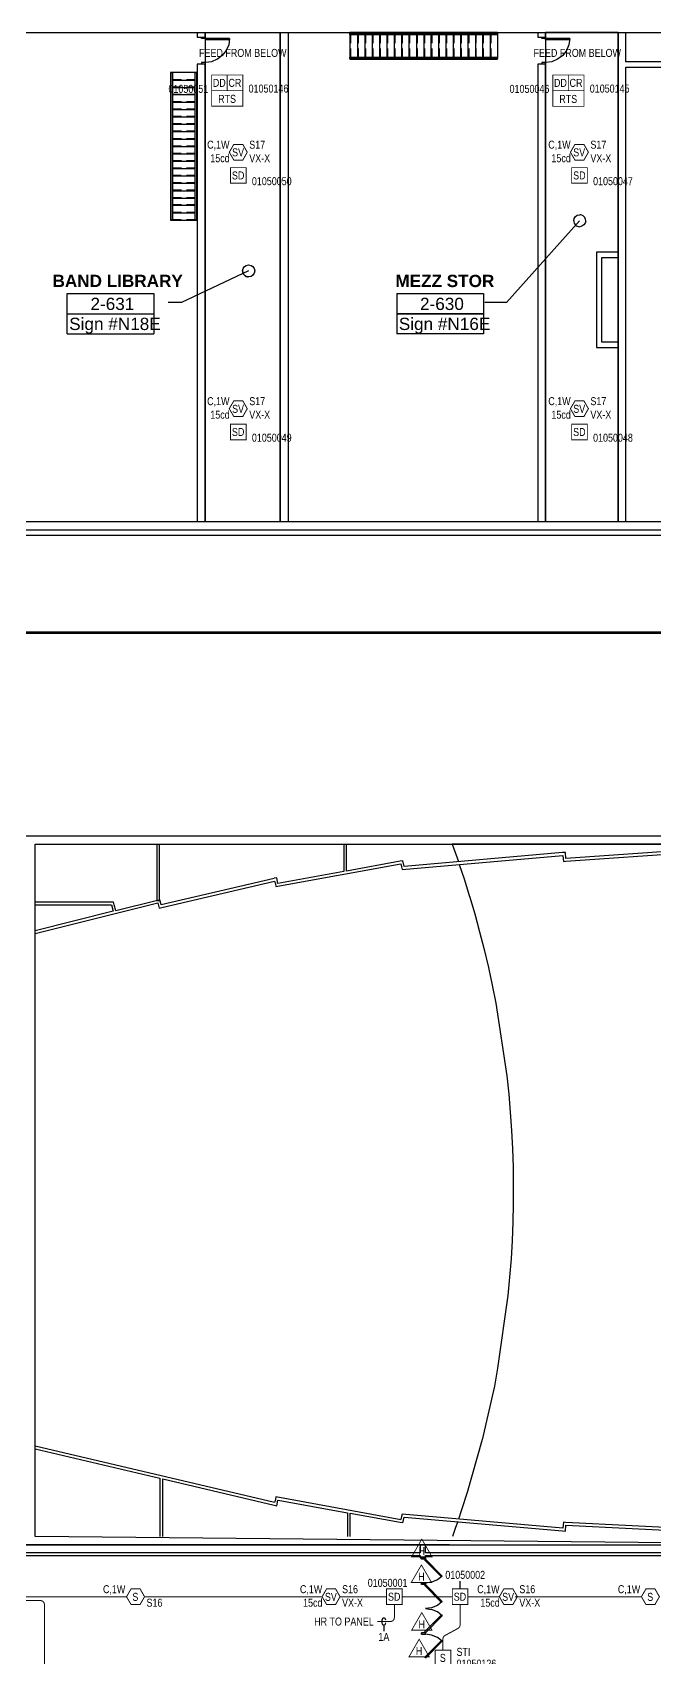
# Model space of a CAD drawing. Header units: inches. Extents: x 9349 to 17082, y 17684 to 25415.
# Drawn here: x 14303 to 15236, y 20846 to 23282 of the extents above; entities that cross this region are included whole.
import ezdxf
from ezdxf.enums import TextEntityAlignment as Align

# ---------------------------------------------------------------- set-up
doc = ezdxf.new("R2010")
doc.units = ezdxf.units.IN
doc.header["$LTSCALE"] = 0.25
doc.header["$MEASUREMENT"] = 0
for name, color, linetype in [('BACKGROUND', 8, 'Continuous'), ('CL-TEXT', 3, 'Continuous'), ('CONDUIT', 6, 'Continuous'), ('DOOR HOLDER', 1, 'Continuous'), ('DUCT DETECTOR', 1, 'Continuous'), ('PULL STATION', 1, 'Continuous'), ('RELAY MODULES', 1, 'Continuous'), ('REMOTE TEST STATION', 1, 'Continuous'), ('SMOKE DETECTOR', 1, 'Continuous'), ('SPEAKER', 1, 'Continuous'), ('SPEAKER STROBE', 1, 'Continuous'), ('WIRE TAG', 3, 'Continuous')]:
    doc.layers.add(name, color=color, linetype=linetype)
doc.styles.add('Arial', font='arial.ttf', dxfattribs={"width": 0.8})
doc.styles.add('ESSCOE_TEXT', font='arial.ttf', dxfattribs={"width": 0.8, "height": 12})
doc.styles.add('PDF Arial', font='arial.ttf')
doc.styles.add('PDF Arial Bold', font='arialbd.ttf')

# ---------------------------------------------------------------- blocks, each defined once
blk = doc.blocks.new('SIGA-278')
at = {"layer": 'PULL STATION', "const_width": 1.3}
blk.add_lwpolyline([(-11.5, -11.7), (-11.5, 11.7), (11.9, 11.7), (11.9, -11.7)], close=True, dxfattribs=at)
at = {"layer": 'PULL STATION', "style": 'Arial', "width": 0.8}
blk.add_text('S', height=12, dxfattribs=at).set_placement((0, 0), align=Align.MIDDLE)
for tag, p in [('ADDRESS', (20.6, 9)), ('ZONE', (20.6, -8.6))]:
    blk.add_attdef(tag, text='', height=12, dxfattribs=at).set_placement(p, align=Align.MIDDLE_LEFT)
blk.add_attdef('SUBSCRIPT', text='', height=12, dxfattribs=at).set_placement((-16.6, -9), align=Align.MIDDLE_RIGHT)
blk = doc.blocks.new('GC-S7')
at = {"layer": 'SPEAKER', "const_width": 1.46}
blk.add_lwpolyline([(13.8, 0.2), (7.1, 11.9), (-6.4, 11.9), (-13.2, 0.2), (-6.4, -11.5), (7.1, -11.5)], close=True, dxfattribs=at)
at = {"layer": 'SPEAKER', "style": 'Arial', "width": 0.8}
blk.add_text('S', height=12, dxfattribs=at).set_placement((0, 0), align=Align.MIDDLE)
for tag, p in [('C', (-15, 11.5)), ('1/2W', (-14.7, -8.8))]:
    blk.add_attdef(tag, text='', height=12, dxfattribs=at).set_placement(p, align=Align.MIDDLE_RIGHT)
blk.add_attdef('Speaker_Circuit', text='', height=12, dxfattribs=at).set_placement((16.8, -8.8), align=Align.MIDDLE_LEFT)
blk = doc.blocks.new('150X-AQN5')
at = {"layer": 'DOOR HOLDER', "const_width": 1.25}
blk.add_lwpolyline([(15.3, -8.8), (0, 17.6), (-15.3, -8.8)], close=True, dxfattribs=at)
at = {"layer": 'DOOR HOLDER', "style": 'Arial', "width": 0.8}
blk.add_text('H', height=12, dxfattribs=at).set_placement((0, 0), align=Align.MIDDLE)
blk.add_attdef('SUBSCRIPT', text='', height=12, dxfattribs=at).set_placement((11.4, 10.5), align=Align.MIDDLE_LEFT)
blk = doc.blocks.new('SIGA-CR')
at = {"layer": 'RELAY MODULES', "const_width": 1.3}
blk.add_lwpolyline([(-11.5, -11.7), (-11.5, 11.7), (11.9, 11.7), (11.9, -11.7)], close=True, dxfattribs=at)
at = {"layer": 'RELAY MODULES', "style": 'Arial', "width": 0.8}
blk.add_text('CR', height=12, dxfattribs=at).set_placement((0, 0), align=Align.MIDDLE)
for tag, p in [('ADDRESS', (20.6, 9)), ('ZONE', (20.6, -8.6))]:
    blk.add_attdef(tag, text='', height=12, dxfattribs=at).set_placement(p, align=Align.MIDDLE_LEFT)
blk.add_attdef('SUBSCRIPT', text='', height=12, dxfattribs=at).set_placement((-16.6, -9), align=Align.MIDDLE_RIGHT)
blk = doc.blocks.new('SIGA-SD')
at = {"layer": 'DUCT DETECTOR', "const_width": 1.3}
blk.add_lwpolyline([(-11.5, -11.7), (-11.5, 11.7), (11.9, 11.7), (11.9, -11.7)], close=True, dxfattribs=at)
at = {"layer": 'DUCT DETECTOR', "style": 'Arial', "width": 0.8}
blk.add_text('DD', height=12, dxfattribs=at).set_placement((0, 0), align=Align.MIDDLE)
for tag, p in [('ADDRESS', (20.6, 9)), ('ZONE', (20.6, -8.6))]:
    blk.add_attdef(tag, text='', height=12, dxfattribs=at).set_placement(p, align=Align.MIDDLE_LEFT)
blk.add_attdef('SUBSCRIPT', text='', height=12, dxfattribs=at).set_placement((-16.6, -9), align=Align.MIDDLE_RIGHT)
blk = doc.blocks.new('SD-TRK')
at = {"layer": 'REMOTE TEST STATION', "const_width": 1.25}
blk.add_lwpolyline([(-23.2, 12.4), (23.6, 12.4), (23.6, -11), (-23.2, -11)], close=True, dxfattribs=at)
at = {"layer": 'REMOTE TEST STATION', "style": 'Arial', "width": 0.8}
blk.add_text('RTS', height=12, dxfattribs=at).set_placement((0, 0), align=Align.MIDDLE)
blk.add_attdef('DD_NUMBER', text='', height=12, dxfattribs=at).set_placement((29.5, 10.2), align=Align.MIDDLE_LEFT)
blk = doc.blocks.new('WIRE TAG BOTTOM')
at = {"layer": 'WIRE TAG', "color": 6}
blk.add_line((0, -5.8), (0, -14.6), dxfattribs=at)
at = {"layer": 'WIRE TAG', "color": 6, "extrusion": (0, 0, -1)}
blk.add_ellipse((0, 0), major_axis=(0, 5.77), ratio=0.473684, start_param=1.941658, end_param=7.429375, dxfattribs=at)
at = {"layer": 'WIRE TAG', "style": 'Arial', "width": 0.8}
blk.add_attdef('WIRE#', text='', height=12, dxfattribs=at).set_placement((0, -23), align=Align.MIDDLE_CENTER)
blk = doc.blocks.new('GC-S7VM')
at = {"layer": 'SPEAKER STROBE', "const_width": 1.46}
blk.add_lwpolyline([(13.8, 0.2), (7.1, 11.9), (-6.4, 11.9), (-13.2, 0.2), (-6.4, -11.5), (7.1, -11.5)], close=True, dxfattribs=at)
at = {"layer": 'SPEAKER STROBE', "style": 'Arial', "width": 0.8}
blk.add_text('SV', height=12, dxfattribs=at).set_placement((0, 0), align=Align.MIDDLE)
for tag, p in [('C', (-12.9, 11.5)), ('CANDELA', (-12.6, -8.8)), ('1/2W', (-12.6, -29.2))]:
    blk.add_attdef(tag, text='', height=12, dxfattribs=at).set_placement(p, align=Align.MIDDLE_RIGHT)
for tag, p in [('Speaker_Circuit', (16.8, 11.5)), ('Visual_Circuit', (16.8, -8.8))]:
    blk.add_attdef(tag, text='', height=12, dxfattribs=at).set_placement(p, align=Align.MIDDLE_LEFT)
blk = doc.blocks.new('SIGA-PD')
at = {"layer": 'SMOKE DETECTOR', "const_width": 1.3}
blk.add_lwpolyline([(-11.5, -11.7), (-11.5, 11.7), (11.9, 11.7), (11.9, -11.7)], close=True, dxfattribs=at)
at = {"layer": 'SMOKE DETECTOR', "style": 'Arial', "width": 0.8}
blk.add_text('SD', height=12, dxfattribs=at).set_placement((0, 0), align=Align.MIDDLE)
for tag, p in [('ADDRESS', (20.6, 9)), ('ZONE', (20.6, -8.6))]:
    blk.add_attdef(tag, text='', height=12, dxfattribs=at).set_placement(p, align=Align.MIDDLE_LEFT)
blk.add_attdef('SUBSCRIPT', text='', height=12, dxfattribs=at).set_placement((-16.6, -9), align=Align.MIDDLE_RIGHT)

msp = doc.modelspace()

# ---------------------------------------------------------------- linework, layer by layer
at = {"lineweight": 0, "const_width": 4}
msp.add_lwpolyline([(14072.9, 22382.2), (17079.8, 22382.2)], dxfattribs=at)
at = {"layer": 'BACKGROUND', "ltscale": 2.668435}
msp.add_lwpolyline([(13570.9, 23282.2), (16431, 23282.2)], dxfattribs=at)
at = {"layer": 'BACKGROUND'}
for points in [[(14549.6, 23282.2), (14549.6, 23275.1)], [(14549.6, 23275.1), (14561.8, 23275.1), (14561.8, 23273.2)], [(14556.1, 23273.2), (14556.1, 23275.1)], [(14597.9, 23271.5), (14597.9, 23273.2), (14561.8, 23273.2), (14556.1, 23273.2)], [(14561.8, 23275.1), (14561.8, 23282.2), (14674.3, 23282.2), (14674.3, 22548.7), (14674.3, 23282.2)], [(14561.8, 23282.2), (14561.8, 22548.7)], [(14561.8, 23273.2), (14561.8, 23271.5)], [(14561.9, 23271.6), (14597.9, 23271.6)], [(14597.9, 23273.2), (14596.9, 23263.8)], [(14686.6, 22548.7), (14686.6, 23282.2)], [(14999.9, 23280.2), (14999.9, 23282.2), (14778.8, 23282.2), (14778.8, 23280.2)], [(14778.8, 23279.3), (14778.8, 23281.2), (15000, 23281.2), (15000, 23279.3)], [(14778.8, 23280.2), (14778.8, 23244.2)], [(14778.8, 23279.3), (15000, 23279.3)], [(14779.8, 23279.3), (14779.8, 23266.1)], [(14790.1, 23279.3), (14790.1, 23245.2)], [(14791, 23279.3), (14791, 23266.1)], [(14801, 23279.3), (14801, 23245.2)], [(14802, 23279.3), (14802, 23266.1)], [(14811.9, 23279.3), (14811.9, 23245.2)], [(14812.9, 23279.3), (14812.9, 23266.1)], [(14823.2, 23279.3), (14823.2, 23245.2)], [(14824.1, 23279.3), (14824.1, 23266.1)], [(14834.1, 23279.3), (14834.1, 23245.2)], [(14835.1, 23279.3), (14835.1, 23266.1)], [(14845, 23279.3), (14845, 23245.2)], [(14846.3, 23279.3), (14846.3, 23266.1)], [(14856.3, 23279.3), (14856.3, 23245.2)], [(14857.3, 23279.3), (14857.3, 23266.1)], [(14867.2, 23279.3), (14867.2, 23245.2)], [(14868.2, 23279.3), (14868.2, 23266.1)], [(14878.5, 23279.3), (14878.5, 23245.2)], [(14879.4, 23279.3), (14879.4, 23266.1)], [(14889.4, 23279.3), (14889.4, 23245.2)], [(14890.4, 23279.3), (14890.4, 23266.1)], [(14900.3, 23279.3), (14900.3, 23245.2)], [(14901.6, 23279.3), (14901.6, 23266.1)], [(14911.6, 23279.3), (14911.6, 23245.2)], [(14912.5, 23279.3), (14912.5, 23266.1)], [(14922.5, 23279.3), (14922.5, 23245.2)], [(14923.5, 23279.3), (14923.5, 23266.1)], [(14933.8, 23279.3), (14933.8, 23245.2)], [(14934.7, 23279.3), (14934.7, 23266.1)], [(14944.7, 23279.3), (14944.7, 23245.2)], [(14945.7, 23279.3), (14945.7, 23266.1)], [(14955.6, 23279.3), (14955.6, 23245.2)], [(14956.9, 23279.3), (14956.9, 23266.1)], [(14966.9, 23279.3), (14966.9, 23245.2)], [(14967.8, 23279.3), (14967.8, 23266.1)], [(14977.8, 23279.3), (14977.8, 23245.2)], [(14978.8, 23279.3), (14978.8, 23266.1)], [(14989, 23279.3), (14989, 23245.2)], [(14990, 23279.3), (14990, 23266.1)], [(15000, 23280.2), (15000, 23244.2)], [(15060.4, 23282.2), (15060.4, 23275.1)], [(15060.4, 23275.1), (15072.3, 23275.1), (15072.3, 23273.2)], [(15066.5, 23273.2), (15066.5, 23275.1)], [(15072.3, 23271.5), (15072.3, 23273.2), (15066.5, 23273.2)], [(15072.3, 23275.1), (15072.3, 23282.2), (15072.3, 22548.7)], [(15180.9, 23282.2), (15072.3, 23282.2)], [(15072.3, 23271.6), (15108.6, 23271.6), (15108.6, 23273.2), (15072.3, 23273.2)], [(15108.6, 23273.2), (15107.3, 23263.9)], [(15192.8, 23230.1), (15518.4, 23230.1), (15518.4, 23238.2), (15518.4, 23282.2)], [(15510.4, 23282.2), (15510.4, 23238.1), (15192.8, 23238.1)], [(15192.8, 23238.1), (15192.8, 23282.2)], [(14579.8, 23242), (14571.2, 23238.1)], [(14587.3, 23247.8), (14579.9, 23242)], [(14593, 23255.2), (14587.3, 23247.8)], [(14596.9, 23263.8), (14593, 23255.2)], [(14778.8, 23243), (14778.8, 23245.2), (15000, 23245.2), (15000, 23243)], [(14778.8, 23244.2), (14778.8, 23242)], [(14778.8, 23243), (15000, 23243)], [(14778.8, 23242), (15000, 23242)], [(14779.8, 23258.4), (14779.8, 23245.2)], [(14791, 23258.4), (14791, 23245.2)], [(14802, 23258.4), (14802, 23245.2)], [(14812.9, 23258.4), (14812.9, 23245.2)], [(14824.1, 23258.4), (14824.1, 23245.2)], [(14835.1, 23258.4), (14835.1, 23245.2)], [(14846.3, 23258.4), (14846.3, 23245.2)], [(14857.2, 23258.4), (14857.2, 23245.2)], [(14868.2, 23258.4), (14868.2, 23245.2)], [(14879.4, 23258.4), (14879.4, 23245.2)], [(14890.4, 23258.4), (14890.4, 23245.2)], [(14901.6, 23258.4), (14901.6, 23245.2)], [(14912.5, 23258.4), (14912.5, 23245.2)], [(14923.5, 23258.4), (14923.5, 23245.2)], [(14934.7, 23258.4), (14934.7, 23245.2)], [(14945.6, 23258.4), (14945.6, 23245.2)], [(14956.9, 23258.4), (14956.9, 23245.2)], [(14967.8, 23258.4), (14967.8, 23245.2)], [(14978.7, 23258.4), (14978.7, 23245.2)], [(14990, 23258.4), (14990, 23245.2)], [(15000, 23242), (15000, 23244.2)], [(15090.3, 23242), (15081.6, 23238.2)], [(15098, 23247.8), (15090.3, 23242)], [(15103.8, 23255.2), (15098, 23247.8)], [(15107.3, 23263.9), (15103.8, 23255.2)], [(14549.7, 23000.9), (14549.7, 23222.1), (14547.7, 23222.1), (14511.7, 23222.1), (14509.5, 23222.1), (14509.5, 23000.9)], [(14510.4, 23000.9), (14510.4, 23222.1), (14512.7, 23222.1), (14512.7, 23000.9)], [(14546.8, 23000.9), (14546.8, 23222.1), (14548.7, 23222.1), (14548.7, 23000.9)], [(14561.8, 22548.7), (14561.8, 23234.9), (14549.6, 23234.9), (14549.6, 22548.7)], [(14561.9, 23234.9), (14561.9, 23237.2), (14556, 23237.2), (14556, 23234.9)], [(14571.2, 23238.2), (14561.9, 23237.2)], [(15072.3, 22548.6), (15072.3, 23234.9), (15060.4, 23234.9)], [(15060.4, 23234.9), (15060.4, 22548.6)], [(15066.5, 23237.2), (15066.5, 23234.9)], [(15072.3, 23234.9), (15072.3, 23237.2), (15066.5, 23237.2)], [(15081.6, 23238.1), (15072.3, 23237.2)], [(15192.8, 22548.7), (15192.8, 23230.1)], [(14512.7, 23211.8), (14525.9, 23211.8)], [(14512.7, 23210.8), (14546.7, 23210.8)], [(14512.7, 23200.9), (14525.8, 23200.9)], [(14512.7, 23199.9), (14546.8, 23199.9)], [(14533.6, 23211.8), (14546.8, 23211.8)], [(14533.6, 23200.9), (14546.7, 23200.9)], [(14512.7, 23189.9), (14525.8, 23189.9)], [(14512.7, 23189), (14546.7, 23189)], [(14512.7, 23178.7), (14525.9, 23178.7)], [(14512.7, 23177.7), (14546.7, 23177.7)], [(14512.7, 23167.7), (14525.9, 23167.7)], [(14533.5, 23189.9), (14546.7, 23189.9)], [(14533.6, 23178.7), (14546.8, 23178.7)], [(14533.6, 23167.7), (14546.8, 23167.7)], [(14512.7, 23166.8), (14546.8, 23166.8)], [(14512.7, 23156.8), (14525.9, 23156.8)], [(14512.7, 23155.5), (14546.7, 23155.5)], [(14512.7, 23145.6), (14525.9, 23145.6)], [(14512.7, 23144.6), (14546.7, 23144.6)], [(14533.6, 23156.8), (14546.8, 23156.8)], [(14533.6, 23145.6), (14546.7, 23145.6)], [(14512.7, 23134.6), (14525.9, 23134.6)], [(14512.7, 23133.7), (14546.8, 23133.7)], [(14512.7, 23123.4), (14525.9, 23123.4)], [(14512.7, 23122.4), (14546.7, 23122.4)], [(14533.5, 23134.6), (14546.7, 23134.6)], [(14533.6, 23123.4), (14546.8, 23123.4)], [(14512.7, 23112.5), (14525.9, 23112.5)], [(14512.7, 23111.5), (14546.8, 23111.5)], [(14512.7, 23101.5), (14525.8, 23101.5)], [(14512.7, 23100.3), (14546.8, 23100.3)], [(14533.6, 23112.5), (14546.8, 23112.5)], [(14533.6, 23101.5), (14546.7, 23101.5)], [(14512.7, 23090.3), (14525.9, 23090.3)], [(14512.7, 23089.3), (14546.8, 23089.3)], [(14512.7, 23079.4), (14525.9, 23079.4)], [(14512.7, 23078.4), (14546.8, 23078.4)], [(14533.6, 23090.3), (14546.8, 23090.3)], [(14533.6, 23079.4), (14546.7, 23079.4)], [(14512.7, 23068.1), (14525.8, 23068.1)], [(14512.7, 23067.1), (14546.8, 23067.1)], [(14512.7, 23057.2), (14525.9, 23057.2)], [(14512.7, 23056.2), (14546.7, 23056.2)], [(14512.7, 23046.2), (14525.9, 23046.2)], [(14533.5, 23068.1), (14546.7, 23068.1)], [(14533.6, 23057.2), (14546.8, 23057.2)], [(14533.6, 23046.2), (14546.8, 23046.2)], [(14512.6, 23023.1), (14546.7, 23023.1)], [(14512.7, 23045), (14546.8, 23045)], [(14512.7, 23035), (14525.9, 23035)], [(14512.7, 23034), (14546.8, 23034)], [(14512.7, 23024.1), (14525.9, 23024.1)], [(14533.6, 23035), (14546.7, 23035)], [(14533.6, 23024.1), (14546.8, 23024.1)], [(14509.5, 23000.9), (14511.7, 23000.9), (14547.7, 23000.9), (14549.7, 23000.9)], [(14512.7, 23000.9), (14510.4, 23000.9)], [(14512.6, 23001.9), (14525.8, 23001.9)], [(14512.7, 23012.8), (14525.9, 23012.8)], [(14512.7, 23011.9), (14546.8, 23011.9)], [(14533.6, 23012.8), (14546.7, 23012.8)], [(14533.6, 23001.9), (14546.7, 23001.9)], [(14548.7, 23000.9), (14546.7, 23000.9)], [(15123.1, 23000), (15013.8, 22877.5)], [(15180.9, 22952.7), (15148.8, 22952.7)], [(15148.8, 22952.7), (15148.8, 22944.7), (15148.8, 22810)], [(14626.8, 22924.7), (14526.2, 22877.5)], [(15156.8, 22944.7), (15180.9, 22944.7)], [(15156.8, 22818), (15156.8, 22944.7)], [(14354.5, 22860.5), (14354.5, 22890.7), (14484.7, 22890.7), (14484.7, 22860.5)], [(14526.2, 22877.5), (14506.3, 22877.5)], [(14848.9, 22890.7), (14979.1, 22890.7), (14979.1, 22860.5), (14848.9, 22860.5), (14979.1, 22860.5), (14979.1, 22830.2), (14848.9, 22830.2)], [(14848.9, 22890.7), (14848.9, 22860.5), (14848.9, 22830.3)], [(15013.8, 22877.5), (14981.3, 22877.5)], [(14354.5, 22830.2), (14354.5, 22860.5), (14484.7, 22860.5), (14484.7, 22830.2)], [(14354.5, 22860.5), (14484.7, 22860.5)], [(14354.5, 22830.2), (14484.7, 22830.2)], [(15148.8, 22810), (15156.8, 22810)], [(15180.9, 22818), (15156.8, 22818)], [(15156.8, 22810), (15180.9, 22810)], [(14051.4, 22536.8), (15727.4, 22536.8), (15727.4, 22205.1), (15727.4, 22203.1), (15718.1, 22201.9)], [(14039.2, 22528.7), (15723.5, 22528.7), (15723.5, 22077.5), (14306.6, 22077.5)], [(14306.6, 22077.5), (13942.8, 22077.5), (13942.8, 22128.6), (13942.8, 22259.4)], [(14488.9, 21981), (14493.1, 21981), (14493.1, 22065.2)], [(14488.9, 22065.2), (14488.9, 21981)], [(14769.8, 22065.2), (14769.8, 22024.4), (14670.8, 22006.4)], [(14773.7, 22025), (14773.7, 22065.3)], [(14856.9, 22027.6), (15098, 22048.5)], [(15097.7, 22052.7), (14860.1, 22031.8)], [(14932.2, 22065.3), (14941.5, 22039.5), (14941.5, 22038.9)], [(15101.9, 22053), (15097.7, 22052.7)], [(15098, 22048.5), (15099, 22039.5)], [(15102.5, 22044), (15101.9, 22053)], [(15289.6, 22056.9), (15102.5, 22044)], [(15102.8, 22039.9), (15290.2, 22053), (15289.6, 22056.9)], [(14667.6, 22001.9), (14855, 22035.7)], [(14854, 22039.8), (14773.7, 22025.1)], [(14858.2, 22040.5), (14854.1, 22039.9)], [(14855, 22035.7), (14856, 22031.5)], [(14856, 22031.5), (14856.9, 22027.6)], [(14860.1, 22031.8), (14858.2, 22040.5)], [(14942.7, 22035), (14950.1, 22013.5)], [(15098.9, 22039.5), (15102.8, 22039.8)], [(14665, 22014.1), (14495.6, 21974.3)], [(14496.6, 21970.4), (14665.7, 22010)], [(14668.9, 22015.1), (14665, 22014.2)], [(14665.7, 22009.9), (14667, 22005.8)], [(14667, 22005.8), (14667.6, 22002)], [(14670.8, 22006.4), (14668.9, 22015.1)], [(14950.2, 22013.5), (14958.2, 21987.1)], [(14424.3, 21978.4), (14306.6, 21978.4)], [(14306.6, 21931.2), (14490.8, 21977.2)], [(14421.1, 21974.3), (14423.6, 21964.7), (14306.6, 21935.4)], [(14306.6, 21974.3), (14421.1, 21974.3)], [(14425.3, 21974.3), (14424.3, 21978.5)], [(14427.5, 21965.6), (14425.3, 21974.3)], [(14489.9, 21981), (14427.5, 21965.6)], [(14493.7, 21982), (14489.9, 21981)], [(14490.8, 21977.2), (14492.7, 21969.5)], [(14495.6, 21974.3), (14493.7, 21982)], [(14958.2, 21987.2), (14965.9, 21960.8)], [(14492.8, 21969.5), (14496.6, 21970.4)], [(14965.9, 21960.8), (14973.3, 21934.1)], [(14973.3, 21934.1), (14980.1, 21907.4)], [(14980, 21907.4), (14986.4, 21880.7)], [(14986.5, 21880.7), (14992.3, 21854.1)], [(14992.2, 21854.1), (14997.7, 21827.1)], [(15014.1, 21718.1), (15017, 21690.8)], [(15017, 21690.8), (15019.2, 21663.4)], [(15019.3, 21663.5), (15021.2, 21636.1)], [(15021.2, 21636.1), (15022.5, 21608.5)], [(15022.5, 21608.5), (15023.4, 21581.2)], [(15023.4, 21581.2), (15023.7, 21553.5), (15023.7, 21526.2), (15023.1, 21498.6)], [(15023.1, 21498.6), (15022.2, 21471.2)], [(15022.1, 21471.2), (15020.5, 21443.6)], [(15020.6, 21443.6), (15018.3, 21416.3)], [(15018.3, 21416.3), (15015.7, 21389)], [(15000.3, 21280), (14995.5, 21253)], [(14665.7, 21078.5), (14306.7, 21163)], [(14306.7, 21158.8), (14493.7, 21114.8), (14493.7, 21027.4)], [(14497.9, 21027.4), (14497.9, 21113.8)], [(14497.9, 21113.8), (14665, 21074.6)], [(14665, 21074.6), (14668.9, 21073.6)], [(14667, 21082.6), (14665.7, 21078.4)], [(14667.6, 21086.8), (14667, 21082.7)], [(14855, 21052.7), (14667.6, 21086.8)], [(14668.9, 21073.6), (14670.8, 21082)], [(14670.9, 21082), (14775, 21063), (14775, 21027.4)], [(14954.6, 21093.2), (14946.3, 21067.2)], [(14779.1, 21027.4), (14779.1, 21062.4)], [(14779.2, 21062.4), (14854, 21048.9)], [(14854.1, 21048.9), (14858.2, 21048.3)], [(14856, 21057.3), (14855, 21052.8)], [(14856.9, 21061.1), (14856, 21057.2)], [(15098, 21039.9), (14856.9, 21061.1)], [(14858.2, 21048.2), (14860.1, 21056.6)], [(14860.1, 21056.6), (15097.7, 21036)], [(14940.5, 21049.8), (14937.3, 21041.2)], [(14946.3, 21067.2), (14941.8, 21053.7)], [(15099, 21048.9), (15098, 21039.9)], [(15102.8, 21048.6), (15098.9, 21048.9)], [(15102.5, 21044.7), (15301.8, 21034.4), (15301.8, 21038.3), (15102.8, 21048.6)], [(14937.3, 21041.2), (14932.5, 21027.4)], [(15097.7, 21036), (15101.9, 21035.7)], [(15101.9, 21035.7), (15102.5, 21044.7)], [(14883.9, 21015.1), (14883.9, 21003.2), (13937.9, 21003.2)], [(13938, 21003.2), (13938, 21015.1), (13939.9, 21015.1), (14298.6, 21015.1), (14306.6, 21015.1)], [(14892, 21003.2), (14892, 21015.1)], [(15478.3, 21015.1), (15478.3, 21003.2), (14892, 21003.2)], [(14892, 20999.1), (15482.4, 20999.1), (15482.4, 21003.3), (15482.4, 21015.1)], [(13937.9, 20999.1), (14883.9, 20999.1), (14883.9, 20995.5)], [(14883.9, 20995.5), (14892, 20995.5), (14892, 20999.1)], [(14886.2, 20993.6), (14886.2, 20995.5)], [(14892, 20995.5), (14892, 20993.6), (14886.2, 20993.6)], [(14892, 20993.6), (14890.7, 20992.3)], [(14890.7, 20992.3), (14916.1, 20966.9)], [(14916.1, 20966.9), (14917.3, 20968.2), (14892, 20993.6)], [(14886.2, 20957.6), (14892, 20957.6), (14892, 20955.4), (14886.2, 20955.4)], [(14892, 20957.6), (14892, 20955.4), (14890.7, 20954.4)], [(14890.7, 20954.4), (14916.1, 20928.7)], [(14901.3, 20958.9), (14892, 20957.6)], [(14916.1, 20928.7), (14917.3, 20929.9), (14892, 20955.4)], [(14910, 20962.4), (14901.3, 20958.9)], [(14917.3, 20968.2), (14909.9, 20962.4)], [(14917.3, 20929.9), (14909.9, 20924.2)], [(14890.7, 20884.3), (14916.1, 20910.1)], [(14901.3, 20920.7), (14892, 20919.4), (14901.3, 20918.1)], [(14916.1, 20910), (14917.3, 20908.7), (14892, 20883)], [(14910, 20924.2), (14901.3, 20920.6)], [(14910, 20914.5), (14901.3, 20918)], [(14917.3, 20908.7), (14909.9, 20914.5)], [(14886.2, 20881.1), (14892, 20881.1), (14892, 20883.1), (14886.2, 20883.1)], [(14892, 20881.1), (14892, 20883.1), (14890.7, 20884.3)], [(14901.3, 20879.8), (14892, 20881.1)], [(14910, 20876.3), (14901.3, 20879.8)], [(14890.7, 20846.1), (14916.1, 20871.8)], [(14916.1, 20871.8), (14917.3, 20870.5), (14892, 20845.1)], [(14917.3, 20870.5), (14909.9, 20876.3)]]:
    msp.add_lwpolyline(points, dxfattribs=at)
at = {"layer": 'BACKGROUND', "ltscale": 1.708288}
msp.add_lwpolyline([(15180.9, 23282.2), (15180.9, 22548.7)], close=True, dxfattribs=at)
at = {"layer": 'BACKGROUND'}
msp.add_lwpolyline([(14617.8, 22924.8, 0.414816), (14626.8, 22915.7, -0.414816)], format="xyb", close=True, dxfattribs=at)
at = {"layer": 'BACKGROUND', "ltscale": 2.583266}
msp.add_lwpolyline([(15727.4, 22548.7), (14051.4, 22548.7)], dxfattribs=at)
at = {"layer": 'BACKGROUND', "ltscale": 3.338261}
msp.add_lwpolyline([(14306.6, 22065.2), (15711.3, 22065.3)], dxfattribs=at)
at = {"layer": 'BACKGROUND', "ltscale": 3.983333}
msp.add_lwpolyline([(14306.6, 21027.4), (14306.6, 22065.2)], dxfattribs=at)
at = {"layer": 'BACKGROUND', "ltscale": 2.51668}
msp.add_lwpolyline([(15563.8, 22065.3), (14932.1, 22065.2)], dxfattribs=at)
at = {"layer": 'BACKGROUND', "ltscale": 0.143211}
msp.add_lwpolyline([(14997.7, 21827.1), (15014.1, 21718.1)], dxfattribs=at)
at = {"layer": 'BACKGROUND', "ltscale": 0.143723}
msp.add_lwpolyline([(15015.7, 21389), (15000.3, 21280)], dxfattribs=at)
at = {"layer": 'BACKGROUND', "ltscale": 0.143172}
msp.add_lwpolyline([(14995.5, 21253), (14977.1, 21172.6)], dxfattribs=at)
at = {"layer": 'BACKGROUND', "ltscale": 0.14298}
msp.add_lwpolyline([(14977.2, 21172.7), (14954.6, 21093.2)], dxfattribs=at)
at = {"layer": 'BACKGROUND', "ltscale": 3.624993}
msp.add_lwpolyline([(15563.1, 21015.1), (14306.7, 21027.4)], dxfattribs=at)
at = {"layer": 'BACKGROUND', "ltscale": 4.894913}
msp.add_lwpolyline([(14928, 21015.2), (13565.1, 21015.1)], dxfattribs=at)
at = {"layer": 'BACKGROUND', "ltscale": 3.040035}
msp.add_lwpolyline([(14306.6, 21015.1), (15487, 21015.2)], dxfattribs=at)
at = {"layer": 'BACKGROUND'}
for points in [[(14886.2, 20955.3), (14886.2, 20957.6)], [(14886.2, 20883), (14886.2, 20881.1)]]:
    msp.add_lwpolyline(points, close=True, dxfattribs=at)
for centre, radius, start, end in [((15123.4, 22999.9), 8.96, 179.8895, 270.1105), ((15123.4, 23000), 8.99, 359.9044, 90.0956)]:
    msp.add_arc(centre, radius, start, end, dxfattribs=at)
for points in [[(15114.4, 23000), (15114.4, 23005.1), (15118.3, 23009), (15123.4, 23009)], [(15114.4, 23000), (15114.4, 23005.1), (15118.3, 23009), (15123.4, 23009)], [(15132.4, 23000), (15132.4, 22995.1), (15128.2, 22991), (15123.4, 22991)], [(15132.4, 23000), (15132.4, 22995.1), (15128.2, 22991), (15123.4, 22991)], [(14617.8, 22924.8), (14617.8, 22929.9), (14621.7, 22933.8), (14626.8, 22933.8)], [(14617.8, 22924.8), (14617.8, 22929.9), (14621.7, 22933.8), (14626.8, 22933.8)], [(14626.8, 22933.8), (14631.9, 22933.8), (14636.1, 22929.9), (14636.1, 22924.8)], [(14626.8, 22933.8), (14631.9, 22933.8), (14636.1, 22929.9), (14636.1, 22924.8)], [(14636.1, 22924.8), (14636.1, 22919.9), (14631.9, 22915.7), (14626.8, 22915.7)], [(14636.1, 22924.8), (14636.1, 22919.9), (14631.9, 22915.7), (14626.8, 22915.7)]]:
    msp.add_open_spline(points, degree=3, dxfattribs=at)
at = {"layer": 'CONDUIT', "lineweight": 0, "const_width": 1.5}
for points in [[(14320.5, 20678.2), (14320.5, 20925.4, 0.414214), (14314.5, 20931.4), (14197.8, 20931.4)], [(14845.4, 20925.5), (14845.4, 20906, -0.414214), (14839.4, 20900), (14820, 20900)], [(14918.3, 20857.1), (14918.3, 20873.9, -0.274724), (14921.4, 20879.1), (14940.9, 20889.7, 0.274724), (14944, 20895), (14944, 20925.5)]]:
    msp.add_lwpolyline(points, format="xyb", dxfattribs=at)
for points in [[(14201.1, 20937.2), (14443.8, 20937.2)], [(14470.8, 20937.2), (14737, 20937.2)], [(14764, 20937.2), (14833.7, 20937.2)], [(14857.1, 20937.2), (14932.3, 20937.2)], [(14955.7, 20937.2), (15002.9, 20937.2)], [(15026.5, 20937.2), (15216, 20937.2)]]:
    msp.add_lwpolyline(points, dxfattribs=at)
at = {"layer": 'SMOKE DETECTOR'}
msp.add_line((14944, 20948.9), (14944, 20960.5), dxfattribs=at)

# ---------------------------------------------------------------- block references
at = {"layer": 'DOOR HOLDER'}
for p in [(14886.6, 21005.8), (14886, 20967.2), (14886.6, 20895.8), (14882.6, 20855.8)]:
    msp.add_blockref('150X-AQN5', p, dxfattribs=at)
at = {"layer": 'DUCT DETECTOR'}
for p, values in [((14582.8, 23206.7), {'SUBSCRIPT': '01050051'}), ((15094.5, 23206.7), {'SUBSCRIPT': '01050046'})]:
    msp.add_blockref('SIGA-SD', p, dxfattribs=at).add_auto_attribs(values)
at = {"layer": 'PULL STATION'}
msp.add_blockref('SIGA-278', (14918.1, 20845.5), dxfattribs=at).add_auto_attribs({'ADDRESS': 'STI', 'ZONE': '01050126'})
at = {"layer": 'RELAY MODULES'}
for p, values in [((14606.2, 23206.7), {'ZONE': '01050146'}), ((15117.9, 23206.7), {'ZONE': '01050145'})]:
    msp.add_blockref('SIGA-CR', p, dxfattribs=at).add_auto_attribs(values)
at = {"layer": 'REMOTE TEST STATION'}
for p in [(14594.5, 23182.7), (15106.2, 23182.6)]:
    msp.add_blockref('SD-TRK', p, dxfattribs=at)
at = {"layer": 'SMOKE DETECTOR'}
for p, values in [((14611.1, 23067.9), {'ZONE': '01050050'}), ((15122.9, 23067.9), {'ZONE': '01050047'}), ((14611.1, 22683.3), {'ZONE': '01050049'}), ((15122.9, 22683.3), {'ZONE': '01050048'})]:
    msp.add_blockref('SIGA-PD', p, dxfattribs=at).add_auto_attribs(values)
ref = msp.add_blockref('SIGA-PD', (14943.8, 20937.2), dxfattribs=at)
ref.add_attrib('SUBSCRIPT', '01050002', dxfattribs={"height": 12, "style": 'Arial', "width": 0.8}).set_placement((14981.5, 20970), align=Align.MIDDLE_RIGHT)
ref = msp.add_blockref('SIGA-PD', (14845.2, 20937.2), dxfattribs=at)
ref.add_attrib('ZONE', '01050001', dxfattribs={"height": 12, "style": 'Arial', "width": 0.8}).set_placement((14805.5, 20958), align=Align.MIDDLE_LEFT)
at = {"layer": 'SPEAKER'}
for p in [(14456.9, 20937), (15229.2, 20937)]:
    msp.add_blockref('GC-S7', p, dxfattribs=at).add_auto_attribs({'C': 'C,1W', 'Speaker_Circuit': 'S16'})
at = {"layer": 'SPEAKER STROBE'}
for p, values in [((14611, 23102.5), {'C': 'C,1W', 'Speaker_Circuit': 'S17', 'Visual_Circuit': 'VX-X', 'CANDELA': '15cd'}), ((15122.7, 23102.5), {'C': 'C,1W', 'Speaker_Circuit': 'S17', 'Visual_Circuit': 'VX-X', 'CANDELA': '15cd'}), ((14611, 22718), {'C': 'C,1W', 'Speaker_Circuit': 'S17', 'Visual_Circuit': 'VX-X', 'CANDELA': '15cd'}), ((15122.7, 22718), {'C': 'C,1W', 'Speaker_Circuit': 'S17', 'Visual_Circuit': 'VX-X', 'CANDELA': '15cd'}), ((14750.2, 20937), {'C': 'C,1W', 'Speaker_Circuit': 'S16', 'Visual_Circuit': 'VX-X', 'CANDELA': '15cd'}), ((15016.1, 20937), {'C': 'C,1W', 'Speaker_Circuit': 'S16', 'Visual_Circuit': 'VX-X', 'CANDELA': '15cd'})]:
    msp.add_blockref('GC-S7VM', p, dxfattribs=at).add_auto_attribs(values)
at = {"layer": 'WIRE TAG'}
msp.add_blockref('WIRE TAG BOTTOM', (14829.7, 20900), dxfattribs=at).add_auto_attribs({'WIRE#': '1A'})

# ---------------------------------------------------------------- texts
at = {"layer": 'BACKGROUND', "attachment_point": 7}
for s, insert, char_height, style in [('BAND LIBRARY', (14332.7, 22900.6), 18.379, 'PDF Arial Bold'), ('MEZZ STOR', (14847, 22900.3), 18.38, 'PDF Arial Bold'), ('2-631', (14389.6, 22865.9), 18.41, 'PDF Arial'), ('2-630', (14883.9, 22865.9), 18.41, 'PDF Arial'), ('Sign #N18E', (14357.7, 22830.6), 18.41, 'PDF Arial'), ('Sign #N16E', (14852.1, 22830.6), 18.41, 'PDF Arial')]:
    msp.add_mtext(s, dxfattribs=dict(at, insert=insert, char_height=char_height, style=style))
at = {"layer": 'CL-TEXT', "style": 'Arial', "width": 0.8}
for p in [(14552.5, 23251.6), (15054.2, 23251.6)]:
    msp.add_text('FEED FROM BELOW', height=12, dxfattribs=at).set_placement(p, align=Align.MIDDLE_LEFT)
at = {"layer": 'CL-TEXT', "style": 'ESSCOE_TEXT', "width": 0.8}
msp.add_text('HR TO PANEL', height=12, dxfattribs=at).set_placement((14814.5, 20900), align=Align.MIDDLE_RIGHT)

doc.saveas('drawing.dxf')
